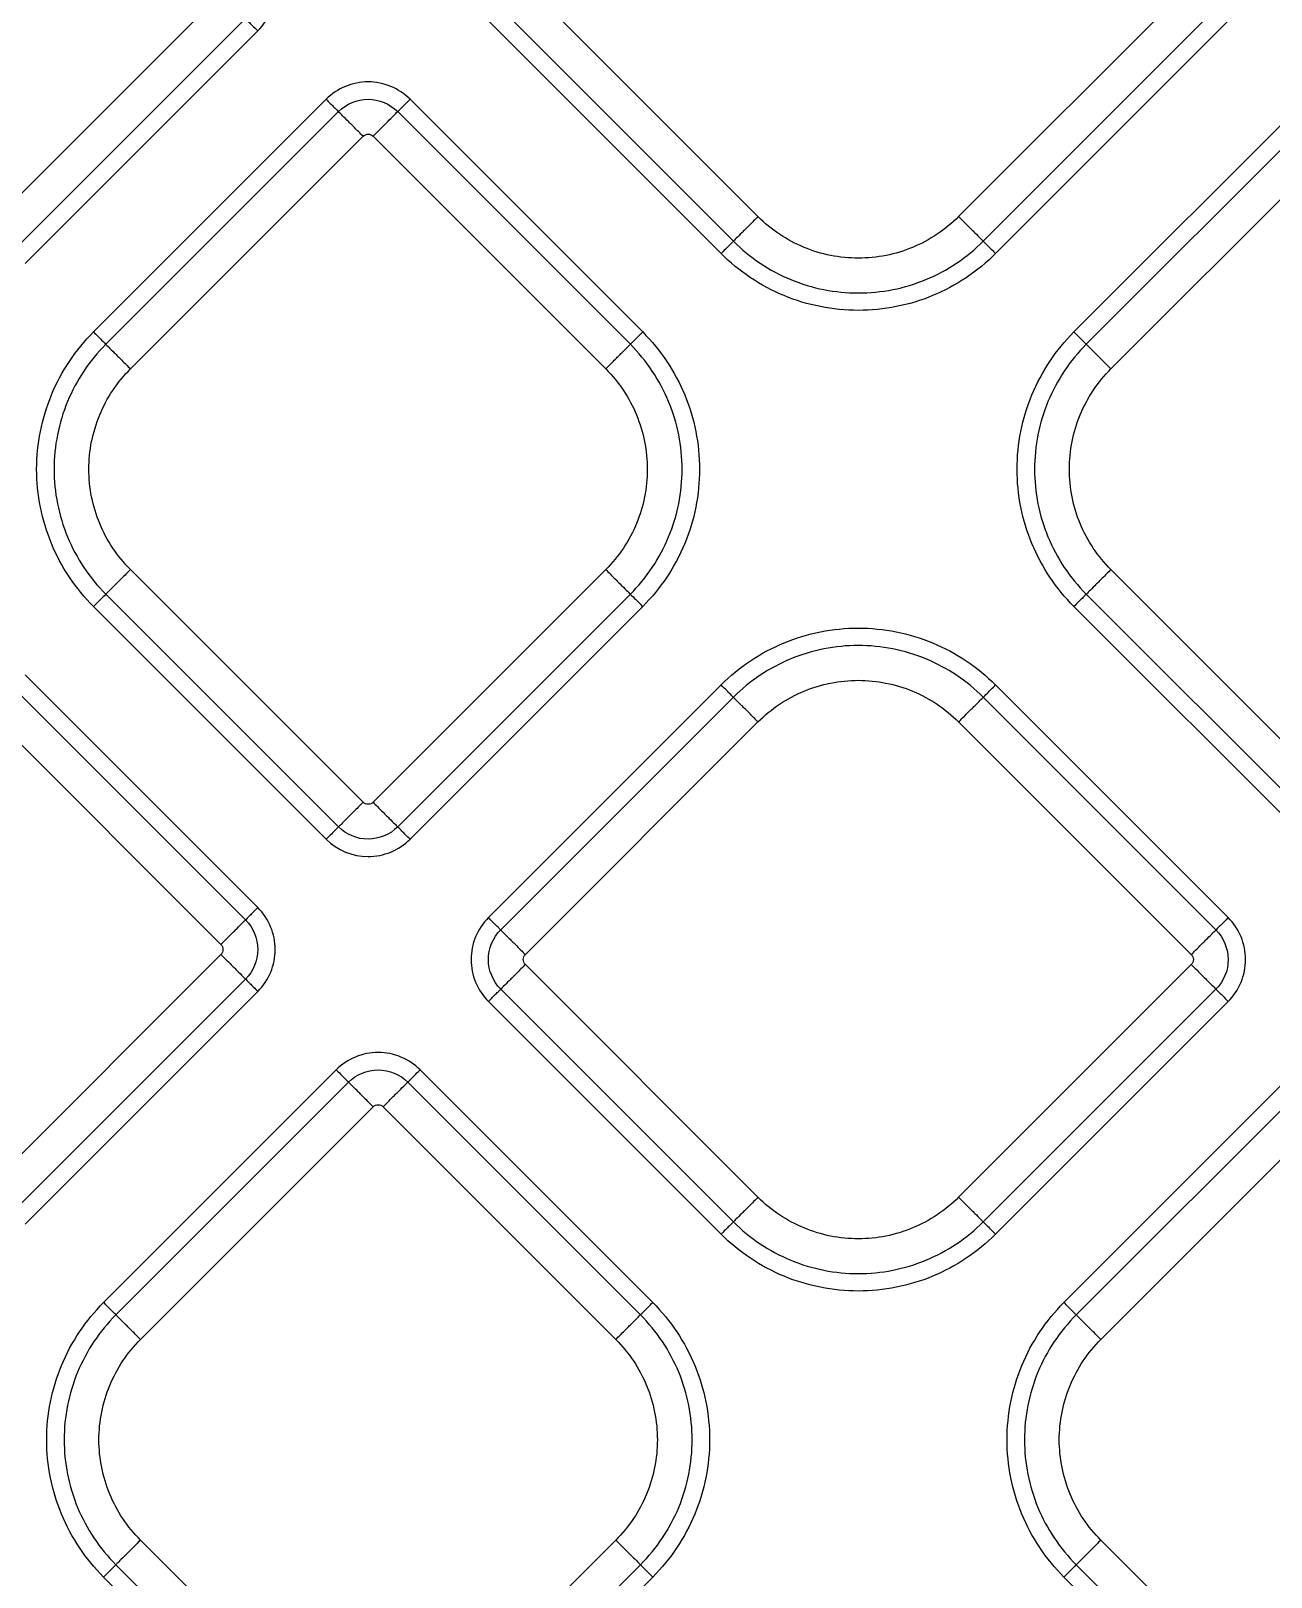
# Model space of a CAD drawing. Extents: x 525 to 613, y 487 to 635.
# Drawn here: x 574.886 to 578.398, y 540.705 to 545.083 of the extents above; entities that cross this region are included whole.
import ezdxf

# ---------------------------------------------------------------- set-up
doc = ezdxf.new("R2010")
doc.units = 0
doc.header["$MEASUREMENT"] = 0
doc.layers.add('1', color=4, linetype='Continuous')
doc.layers.add('STD TEST', color=3, linetype='Continuous')

# ---------------------------------------------------------------- blocks, each defined once
blk = doc.blocks.new('2023 VANGUARD')
at = {"layer": '1', "color": 3, "linetype": 'Continuous', "lineweight": 25}
for p, q in [((7.985, -48.134), (7.3262, -47.4751)), ((9.212, -47.4751), (8.5532, -48.134)), ((6.464, -47.5036), (5.8051, -48.1625)), ((5.8749, -48.2322), (6.5337, -47.5734)), ((7.2216, -47.5797), (7.8805, -48.2386)), ((7.2565, -47.5449), (7.9153, -48.2037)), ((8.6229, -48.2037), (9.2817, -47.5449)), ((8.6578, -48.2386), (9.3166, -47.5797)), ((5.9097, -48.2671), (6.5686, -47.6082)), ((6.7621, -47.8018), (6.1033, -48.4606)), ((7.6584, -48.4606), (6.9996, -47.8018)), ((9.5386, -47.8018), (8.8798, -48.4606)), ((6.797, -47.8366), (6.1381, -48.4955)), ((7.6235, -48.4955), (6.9647, -47.8366)), ((9.5735, -47.8366), (8.9147, -48.4954)), ((6.2079, -48.5652), (6.8667, -47.9064)), ((6.895, -47.9064), (7.5538, -48.5652)), ((8.9844, -48.5652), (9.6432, -47.9063)), ((6.8667, -49.7922), (6.2079, -49.1333)), ((7.5538, -49.1333), (6.895, -49.7922)), ((9.6432, -49.7921), (8.9844, -49.1333)), ((6.1381, -49.2031), (6.797, -49.8619)), ((6.9647, -49.8619), (7.6235, -49.2031)), ((8.9147, -49.203), (9.5735, -49.8619)), ((6.1033, -49.2379), (6.7621, -49.8968)), ((6.9996, -49.8968), (7.6584, -49.2379)), ((8.8798, -49.2379), (9.5386, -49.8967)), ((6.5337, -50.1251), (5.8749, -49.4663)), ((6.5686, -50.0903), (5.9098, -49.4314)), ((7.8804, -49.4599), (7.2216, -50.1188)), ((9.3166, -50.1188), (8.6577, -49.4599)), ((7.9153, -49.4948), (7.2565, -50.1536)), ((9.2817, -50.1536), (8.6229, -49.4948)), ((5.8052, -49.536), (6.464, -50.1949)), ((7.3262, -50.2234), (7.985, -49.5645)), ((8.5531, -49.5645), (9.212, -50.2234)), ((6.464, -50.2231), (5.8052, -50.882)), ((7.985, -50.9105), (7.3262, -50.2516)), ((9.212, -50.2516), (8.5531, -50.9105)), ((5.8749, -50.9517), (6.5337, -50.2929)), ((5.9098, -50.9866), (6.5686, -50.3277)), ((7.2565, -50.3214), (7.9153, -50.9802)), ((8.6229, -50.9802), (9.2817, -50.3214)), ((7.2216, -50.3562), (7.8804, -51.0151)), ((8.6577, -51.0151), (9.3166, -50.3562)), ((6.7906, -50.5498), (6.1318, -51.2086)), ((7.6869, -51.2086), (7.0281, -50.5498)), ((9.5101, -50.5498), (8.8513, -51.2086)), ((6.8255, -50.5846), (6.1667, -51.2434)), ((7.652, -51.2434), (6.9932, -50.5846)), ((9.545, -50.5846), (8.8861, -51.2435)), ((6.2364, -51.3132), (6.8952, -50.6543)), ((6.9235, -50.6543), (7.5823, -51.3132)), ((8.9559, -51.3132), (9.6147, -50.6544)), ((6.8952, -52.5401), (6.2364, -51.8813)), ((7.5823, -51.8813), (6.9235, -52.5401)), ((9.6147, -52.5402), (8.9559, -51.8813)), ((6.1667, -51.951), (6.8255, -52.6099)), ((6.9932, -52.6099), (7.652, -51.951)), ((8.8861, -51.9511), (9.545, -52.6099)), ((6.1318, -51.9859), (6.7906, -52.6447)), ((7.0281, -52.6447), (7.6869, -51.9859)), ((8.8513, -51.9859), (9.5101, -52.6448))]:
    blk.add_line(p, q, dxfattribs=at)
for points, knots in [([(6.5686, -47.6082), (6.5999, -47.5769), (6.6177, -47.5339), (6.6178, -47.4452), (6.5997, -47.4019), (6.5686, -47.3708)], [0, 0, 0, 0, 0.5, 0.5, 1, 1, 1, 1]), ([(6.5337, -47.5734), (6.5343, -47.574), (6.5356, -47.5753), (6.5397, -47.5794), (6.5424, -47.5821), (6.549, -47.5887), (6.5528, -47.5925), (6.5607, -47.6004), (6.5648, -47.6044), (6.5686, -47.6082)], [0, 0, 0, 0, 0.25, 0.25, 0.5, 0.5, 0.75, 0.75, 1, 1, 1, 1]), ([(6.9996, -47.8018), (6.9682, -47.7704), (6.9252, -47.7526), (6.8366, -47.7526), (6.7932, -47.7707), (6.7621, -47.8018)], [0, 0, 0, 0, 0.5, 0.5, 1, 1, 1, 1]), ([(6.7621, -47.8018), (6.7659, -47.8056), (6.77, -47.8096), (6.7778, -47.8175), (6.7816, -47.8213), (6.7882, -47.8279), (6.791, -47.8307), (6.795, -47.8347), (6.7963, -47.836), (6.797, -47.8366)], [0, 0, 0, 0, 0.25, 0.25, 0.5, 0.5, 0.75, 0.75, 1, 1, 1, 1]), ([(6.797, -47.8366), (6.8189, -47.8147), (6.8496, -47.8019), (6.9122, -47.8019), (6.9425, -47.8145), (6.9647, -47.8366)], [0, 0, 0, 0, 0.5, 0.5, 1, 1, 1, 1]), ([(6.9647, -47.8366), (6.9653, -47.836), (6.9666, -47.8347), (6.9707, -47.8307), (6.9734, -47.8279), (6.98, -47.8213), (6.9838, -47.8175), (6.9917, -47.8096), (6.9958, -47.8056), (6.9996, -47.8018)], [0, 0, 0, 0, 0.25, 0.25, 0.5, 0.5, 0.75, 0.75, 1, 1, 1, 1]), ([(6.8667, -47.9064), (6.8584, -47.8981), (6.8502, -47.8898), (6.8346, -47.8743), (6.8274, -47.867), (6.8147, -47.8544), (6.8094, -47.849), (6.8012, -47.8408), (6.7984, -47.838), (6.797, -47.8366)], [0, 0, 0, 0, 0.25, 0.25, 0.5, 0.5, 0.75, 0.75, 1, 1, 1, 1]), ([(6.895, -47.9064), (6.9024, -47.899), (6.9103, -47.8911), (6.9258, -47.8755), (6.9334, -47.8679), (6.9467, -47.8546), (6.9524, -47.849), (6.9607, -47.8406), (6.9634, -47.8379), (6.9647, -47.8366)], [0, 0, 0, 0, 0.25, 0.25, 0.5, 0.5, 0.75, 0.75, 1, 1, 1, 1]), ([(6.8667, -47.9064), (6.8704, -47.9027), (6.8756, -47.9005), (6.8861, -47.9005), (6.8913, -47.9027), (6.895, -47.9064)], [0, 0, 0, 0, 0.5, 0.5, 1, 1, 1, 1]), ([(7.985, -48.134), (7.9768, -48.1422), (7.9685, -48.1505), (7.953, -48.166), (7.9457, -48.1733), (7.9331, -48.1859), (7.9277, -48.1913), (7.9195, -48.1995), (7.9167, -48.2023), (7.9153, -48.2037)], [0, 0, 0, 0, 0.25, 0.25, 0.5, 0.5, 0.75, 0.75, 1, 1, 1, 1]), ([(8.5532, -48.134), (8.516, -48.1712), (8.4714, -48.2009), (8.3743, -48.2412), (8.3217, -48.2516), (8.2165, -48.2516), (8.164, -48.2412), (8.0668, -48.2009), (8.0222, -48.1712), (7.985, -48.134)], [0, 0, 0, 0, 0.25, 0.25, 0.5, 0.5, 0.75, 0.75, 1, 1, 1, 1]), ([(8.5532, -48.134), (8.5614, -48.1422), (8.5697, -48.1505), (8.5852, -48.166), (8.5925, -48.1733), (8.6051, -48.1859), (8.6105, -48.1913), (8.6187, -48.1995), (8.6215, -48.2023), (8.6229, -48.2037)], [0, 0, 0, 0, 0.25, 0.25, 0.5, 0.5, 0.75, 0.75, 1, 1, 1, 1]), ([(7.9153, -48.2037), (7.9139, -48.2051), (7.9096, -48.2094), (7.897, -48.222), (7.8887, -48.2303), (7.8805, -48.2386)], [0, 0, 0, 0, 0.5, 0.5, 1, 1, 1, 1]), ([(8.6578, -48.2386), (8.6069, -48.2894), (8.5459, -48.3302), (8.413, -48.3852), (8.3411, -48.3995), (8.1972, -48.3995), (8.1252, -48.3852), (7.9923, -48.3302), (7.9313, -48.2894), (7.8805, -48.2386)], [0, 0, 0, 0, 0.25, 0.25, 0.5, 0.5, 0.75, 0.75, 1, 1, 1, 1]), ([(7.9153, -48.2037), (7.9616, -48.25), (8.0171, -48.2871), (8.1381, -48.3372), (8.2036, -48.3502), (8.3346, -48.3502), (8.4001, -48.3372), (8.5211, -48.2871), (8.5766, -48.25), (8.6229, -48.2037)], [0, 0, 0, 0, 0.25, 0.25, 0.5, 0.5, 0.75, 0.75, 1, 1, 1, 1]), ([(8.6229, -48.2037), (8.6243, -48.2051), (8.6286, -48.2094), (8.6413, -48.222), (8.6495, -48.2303), (8.6578, -48.2386)], [0, 0, 0, 0, 0.5, 0.5, 1, 1, 1, 1]), ([(6.1033, -49.2379), (6.0524, -49.187), (6.0117, -49.1261), (5.9566, -48.9931), (5.9423, -48.9212), (5.9423, -48.7773), (5.9566, -48.7054), (6.0117, -48.5725), (6.0524, -48.5115), (6.1033, -48.4606)], [0, 0, 0, 0, 0.25, 0.25, 0.5, 0.5, 0.75, 0.75, 1, 1, 1, 1]), ([(6.1033, -48.4606), (6.1115, -48.4689), (6.1198, -48.4771), (6.1324, -48.4898), (6.1368, -48.4941), (6.1381, -48.4955)], [0, 0, 0, 0, 0.5, 0.5, 1, 1, 1, 1]), ([(7.6235, -48.4955), (7.6249, -48.4941), (7.6293, -48.4898), (7.6419, -48.4771), (7.6501, -48.4689), (7.6584, -48.4606)], [0, 0, 0, 0, 0.5, 0.5, 1, 1, 1, 1]), ([(7.6584, -48.4606), (7.7093, -48.5115), (7.75, -48.5725), (7.8051, -48.7054), (7.8194, -48.7773), (7.8194, -48.9212), (7.8051, -48.9931), (7.75, -49.1261), (7.7093, -49.187), (7.6584, -49.2379)], [0, 0, 0, 0, 0.25, 0.25, 0.5, 0.5, 0.75, 0.75, 1, 1, 1, 1]), ([(8.8798, -49.2379), (8.8289, -49.187), (8.7882, -49.126), (8.7331, -48.9931), (8.7188, -48.9212), (8.7188, -48.7773), (8.7331, -48.7054), (8.7882, -48.5724), (8.8289, -48.5115), (8.8798, -48.4606)], [0, 0, 0, 0, 0.25, 0.25, 0.5, 0.5, 0.75, 0.75, 1, 1, 1, 1]), ([(8.9147, -48.4954), (8.9133, -48.4941), (8.9089, -48.4897), (8.8963, -48.4771), (8.8881, -48.4689), (8.8798, -48.4606)], [0, 0, 0, 0, 0.5, 0.5, 1, 1, 1, 1]), ([(6.1381, -48.4955), (6.0918, -48.5418), (6.0547, -48.5973), (6.0046, -48.7183), (5.9916, -48.7838), (5.9916, -48.9148), (6.0046, -48.9802), (6.0547, -49.1012), (6.0918, -49.1567), (6.1381, -49.2031)], [0, 0, 0, 0, 0.25, 0.25, 0.5, 0.5, 0.75, 0.75, 1, 1, 1, 1]), ([(6.1381, -48.4955), (6.1395, -48.4969), (6.1423, -48.4997), (6.1505, -48.5079), (6.1559, -48.5132), (6.1685, -48.5259), (6.1758, -48.5331), (6.1913, -48.5487), (6.1996, -48.5569), (6.2079, -48.5652)], [0, 0, 0, 0, 0.25, 0.25, 0.5, 0.5, 0.75, 0.75, 1, 1, 1, 1]), ([(7.5538, -48.5652), (7.5621, -48.5569), (7.5703, -48.5487), (7.5859, -48.5331), (7.5931, -48.5259), (7.6058, -48.5132), (7.6111, -48.5079), (7.6193, -48.4997), (7.6222, -48.4969), (7.6235, -48.4955)], [0, 0, 0, 0, 0.25, 0.25, 0.5, 0.5, 0.75, 0.75, 1, 1, 1, 1]), ([(7.6235, -49.2031), (7.6698, -49.1567), (7.7069, -49.1012), (7.7571, -48.9802), (7.7701, -48.9148), (7.7701, -48.7838), (7.7571, -48.7183), (7.7069, -48.5973), (7.6698, -48.5418), (7.6235, -48.4955)], [0, 0, 0, 0, 0.25, 0.25, 0.5, 0.5, 0.75, 0.75, 1, 1, 1, 1]), ([(8.9147, -48.4954), (8.8683, -48.5418), (8.8313, -48.5973), (8.7811, -48.7183), (8.7681, -48.7837), (8.7681, -48.9147), (8.7811, -48.9802), (8.8313, -49.1012), (8.8683, -49.1567), (8.9147, -49.203)], [0, 0, 0, 0, 0.25, 0.25, 0.5, 0.5, 0.75, 0.75, 1, 1, 1, 1]), ([(8.9844, -48.5652), (8.9761, -48.5569), (8.9678, -48.5486), (8.9523, -48.5331), (8.945, -48.5258), (8.9324, -48.5132), (8.927, -48.5078), (8.9189, -48.4996), (8.916, -48.4968), (8.9147, -48.4954)], [0, 0, 0, 0, 0.25, 0.25, 0.5, 0.5, 0.75, 0.75, 1, 1, 1, 1]), ([(6.2079, -49.1333), (6.1707, -49.0961), (6.1409, -49.0516), (6.1007, -48.9544), (6.0902, -48.9019), (6.0902, -48.7967), (6.1007, -48.7441), (6.1409, -48.6469), (6.1707, -48.6024), (6.2079, -48.5652)], [0, 0, 0, 0, 0.25, 0.25, 0.5, 0.5, 0.75, 0.75, 1, 1, 1, 1]), ([(7.5538, -48.5652), (7.591, -48.6024), (7.6208, -48.6469), (7.661, -48.7441), (7.6715, -48.7967), (7.6715, -48.9019), (7.661, -48.9544), (7.6208, -49.0516), (7.591, -49.0961), (7.5538, -49.1333)], [0, 0, 0, 0, 0.25, 0.25, 0.5, 0.5, 0.75, 0.75, 1, 1, 1, 1]), ([(8.9844, -49.1333), (8.9472, -49.0961), (8.9174, -49.0516), (8.8772, -48.9544), (8.8667, -48.9018), (8.8667, -48.7966), (8.8772, -48.7441), (8.9174, -48.6469), (8.9472, -48.6024), (8.9844, -48.5652)], [0, 0, 0, 0, 0.25, 0.25, 0.5, 0.5, 0.75, 0.75, 1, 1, 1, 1]), ([(6.2079, -49.1333), (6.1996, -49.1416), (6.1913, -49.1499), (6.1758, -49.1654), (6.1685, -49.1727), (6.1559, -49.1853), (6.1505, -49.1907), (6.1423, -49.1989), (6.1395, -49.2017), (6.1381, -49.2031)], [0, 0, 0, 0, 0.25, 0.25, 0.5, 0.5, 0.75, 0.75, 1, 1, 1, 1]), ([(7.5538, -49.1333), (7.5621, -49.1416), (7.5703, -49.1499), (7.5859, -49.1654), (7.5931, -49.1727), (7.6058, -49.1853), (7.6111, -49.1907), (7.6193, -49.1989), (7.6222, -49.2017), (7.6235, -49.2031)], [0, 0, 0, 0, 0.25, 0.25, 0.5, 0.5, 0.75, 0.75, 1, 1, 1, 1]), ([(8.9844, -49.1333), (8.9761, -49.1416), (8.9678, -49.1498), (8.9523, -49.1654), (8.945, -49.1726), (8.9324, -49.1853), (8.927, -49.1906), (8.9189, -49.1988), (8.916, -49.2016), (8.9147, -49.203)], [0, 0, 0, 0, 0.25, 0.25, 0.5, 0.5, 0.75, 0.75, 1, 1, 1, 1]), ([(6.1381, -49.2031), (6.1368, -49.2044), (6.1324, -49.2088), (6.1198, -49.2214), (6.1115, -49.2296), (6.1033, -49.2379)], [0, 0, 0, 0, 0.5, 0.5, 1, 1, 1, 1]), ([(7.6235, -49.2031), (7.6249, -49.2044), (7.6293, -49.2088), (7.6419, -49.2214), (7.6501, -49.2296), (7.6584, -49.2379)], [0, 0, 0, 0, 0.5, 0.5, 1, 1, 1, 1]), ([(8.9147, -49.203), (8.9133, -49.2044), (8.9089, -49.2087), (8.8963, -49.2214), (8.8881, -49.2296), (8.8798, -49.2379)], [0, 0, 0, 0, 0.5, 0.5, 1, 1, 1, 1]), ([(7.8804, -49.4599), (7.9313, -49.4091), (7.9923, -49.3683), (8.1252, -49.3133), (8.1971, -49.299), (8.341, -49.299), (8.4129, -49.3133), (8.5459, -49.3683), (8.6069, -49.4091), (8.6577, -49.4599)], [0, 0, 0, 0, 0.25, 0.25, 0.5, 0.5, 0.75, 0.75, 1, 1, 1, 1]), ([(8.6229, -49.4948), (8.5766, -49.4485), (8.5211, -49.4114), (8.4, -49.3613), (8.3346, -49.3483), (8.2036, -49.3483), (8.1381, -49.3613), (8.0171, -49.4114), (7.9616, -49.4485), (7.9153, -49.4948)], [0, 0, 0, 0, 0.25, 0.25, 0.5, 0.5, 0.75, 0.75, 1, 1, 1, 1]), ([(7.9153, -49.4948), (7.9139, -49.4934), (7.9096, -49.4891), (7.8969, -49.4765), (7.8887, -49.4682), (7.8804, -49.4599)], [0, 0, 0, 0, 0.5, 0.5, 1, 1, 1, 1]), ([(7.985, -49.5645), (8.0222, -49.5273), (8.0668, -49.4976), (8.1639, -49.4573), (8.2165, -49.4469), (8.3217, -49.4469), (8.3742, -49.4573), (8.4714, -49.4976), (8.516, -49.5273), (8.5531, -49.5645)], [0, 0, 0, 0, 0.25, 0.25, 0.5, 0.5, 0.75, 0.75, 1, 1, 1, 1]), ([(8.6229, -49.4948), (8.6242, -49.4934), (8.6286, -49.4891), (8.6412, -49.4765), (8.6495, -49.4682), (8.6577, -49.4599)], [0, 0, 0, 0, 0.5, 0.5, 1, 1, 1, 1]), ([(7.985, -49.5645), (7.9767, -49.5563), (7.9685, -49.548), (7.9529, -49.5325), (7.9457, -49.5252), (7.9331, -49.5126), (7.9277, -49.5072), (7.9195, -49.499), (7.9167, -49.4962), (7.9153, -49.4948)], [0, 0, 0, 0, 0.25, 0.25, 0.5, 0.5, 0.75, 0.75, 1, 1, 1, 1]), ([(8.5531, -49.5645), (8.5614, -49.5563), (8.5697, -49.548), (8.5852, -49.5325), (8.5925, -49.5252), (8.6051, -49.5126), (8.6105, -49.5072), (8.6187, -49.499), (8.6215, -49.4962), (8.6229, -49.4948)], [0, 0, 0, 0, 0.25, 0.25, 0.5, 0.5, 0.75, 0.75, 1, 1, 1, 1]), ([(6.8667, -49.7922), (6.8593, -49.7996), (6.8514, -49.8075), (6.8358, -49.823), (6.8282, -49.8306), (6.815, -49.8439), (6.8093, -49.8496), (6.801, -49.8579), (6.7983, -49.8606), (6.797, -49.8619)], [0, 0, 0, 0, 0.25, 0.25, 0.5, 0.5, 0.75, 0.75, 1, 1, 1, 1]), ([(6.895, -49.7922), (6.8913, -49.7959), (6.8861, -49.798), (6.8756, -49.798), (6.8704, -49.7959), (6.8667, -49.7922)], [0, 0, 0, 0, 0.5, 0.5, 1, 1, 1, 1]), ([(6.895, -49.7922), (6.9032, -49.8004), (6.9115, -49.8087), (6.927, -49.8242), (6.9343, -49.8315), (6.9469, -49.8441), (6.9523, -49.8495), (6.9605, -49.8577), (6.9633, -49.8605), (6.9647, -49.8619)], [0, 0, 0, 0, 0.25, 0.25, 0.5, 0.5, 0.75, 0.75, 1, 1, 1, 1]), ([(6.797, -49.8619), (6.7963, -49.8625), (6.795, -49.8638), (6.791, -49.8679), (6.7882, -49.8706), (6.7816, -49.8772), (6.7778, -49.881), (6.77, -49.8889), (6.7659, -49.8929), (6.7621, -49.8968)], [0, 0, 0, 0, 0.25, 0.25, 0.5, 0.5, 0.75, 0.75, 1, 1, 1, 1]), ([(6.7621, -49.8968), (6.7935, -49.9281), (6.8364, -49.9459), (6.9251, -49.9459), (6.9685, -49.9279), (6.9996, -49.8968)], [0, 0, 0, 0, 0.5, 0.5, 1, 1, 1, 1]), ([(6.9647, -49.8619), (6.9427, -49.8839), (6.9121, -49.8966), (6.8495, -49.8966), (6.8191, -49.884), (6.797, -49.8619)], [0, 0, 0, 0, 0.5, 0.5, 1, 1, 1, 1]), ([(6.9996, -49.8968), (6.9958, -49.8929), (6.9917, -49.8889), (6.9838, -49.881), (6.98, -49.8772), (6.9734, -49.8706), (6.9707, -49.8679), (6.9666, -49.8638), (6.9653, -49.8625), (6.9647, -49.8619)], [0, 0, 0, 0, 0.25, 0.25, 0.5, 0.5, 0.75, 0.75, 1, 1, 1, 1]), ([(6.5686, -50.0903), (6.5648, -50.0941), (6.5607, -50.0981), (6.5529, -50.106), (6.5491, -50.1098), (6.5425, -50.1164), (6.5397, -50.1192), (6.5357, -50.1232), (6.5344, -50.1245), (6.5337, -50.1251)], [0, 0, 0, 0, 0.25, 0.25, 0.5, 0.5, 0.75, 0.75, 1, 1, 1, 1]), ([(6.5686, -50.3277), (6.6, -50.2964), (6.6178, -50.2534), (6.6178, -50.1647), (6.5997, -50.1214), (6.5686, -50.0903)], [0, 0, 0, 0, 0.5, 0.5, 1, 1, 1, 1]), ([(7.2216, -50.1188), (7.1902, -50.1501), (7.1724, -50.1931), (7.1724, -50.2818), (7.1905, -50.3251), (7.2216, -50.3562)], [0, 0, 0, 0, 0.5, 0.5, 1, 1, 1, 1]), ([(7.2565, -50.1536), (7.2558, -50.153), (7.2545, -50.1517), (7.2505, -50.1477), (7.2477, -50.1449), (7.2411, -50.1383), (7.2373, -50.1345), (7.2294, -50.1266), (7.2254, -50.1226), (7.2216, -50.1188)], [0, 0, 0, 0, 0.25, 0.25, 0.5, 0.5, 0.75, 0.75, 1, 1, 1, 1]), ([(9.3166, -50.1188), (9.3128, -50.1226), (9.3087, -50.1266), (9.3008, -50.1345), (9.297, -50.1383), (9.2904, -50.1449), (9.2877, -50.1477), (9.2836, -50.1517), (9.2823, -50.153), (9.2817, -50.1536)], [0, 0, 0, 0, 0.25, 0.25, 0.5, 0.5, 0.75, 0.75, 1, 1, 1, 1]), ([(9.3166, -50.3562), (9.3479, -50.3249), (9.3657, -50.2819), (9.3658, -50.1932), (9.3477, -50.1499), (9.3166, -50.1188)], [0, 0, 0, 0, 0.5, 0.5, 1, 1, 1, 1]), ([(6.464, -50.1949), (6.4723, -50.1866), (6.4805, -50.1783), (6.4961, -50.1628), (6.5033, -50.1555), (6.516, -50.1429), (6.5213, -50.1375), (6.5295, -50.1293), (6.5324, -50.1265), (6.5337, -50.1251)], [0, 0, 0, 0, 0.25, 0.25, 0.5, 0.5, 0.75, 0.75, 1, 1, 1, 1]), ([(6.5337, -50.1251), (6.5557, -50.1471), (6.5685, -50.1777), (6.5685, -50.2404), (6.5559, -50.2707), (6.5337, -50.2929)], [0, 0, 0, 0, 0.5, 0.5, 1, 1, 1, 1]), ([(7.2565, -50.3214), (7.2345, -50.2994), (7.2217, -50.2688), (7.2217, -50.2061), (7.2343, -50.1758), (7.2565, -50.1536)], [0, 0, 0, 0, 0.5, 0.5, 1, 1, 1, 1]), ([(7.2565, -50.1536), (7.2578, -50.155), (7.2607, -50.1578), (7.2688, -50.166), (7.2742, -50.1714), (7.2868, -50.184), (7.2941, -50.1913), (7.3096, -50.2068), (7.3179, -50.2151), (7.3262, -50.2234)], [0, 0, 0, 0, 0.25, 0.25, 0.5, 0.5, 0.75, 0.75, 1, 1, 1, 1]), ([(9.212, -50.2234), (9.2202, -50.2151), (9.2285, -50.2068), (9.244, -50.1913), (9.2513, -50.184), (9.2639, -50.1714), (9.2693, -50.166), (9.2775, -50.1578), (9.2803, -50.155), (9.2817, -50.1536)], [0, 0, 0, 0, 0.25, 0.25, 0.5, 0.5, 0.75, 0.75, 1, 1, 1, 1]), ([(9.2817, -50.1536), (9.3037, -50.1756), (9.3164, -50.2062), (9.3164, -50.2689), (9.3039, -50.2992), (9.2817, -50.3214)], [0, 0, 0, 0, 0.5, 0.5, 1, 1, 1, 1]), ([(6.464, -50.1949), (6.4677, -50.1986), (6.4699, -50.2038), (6.4699, -50.2142), (6.4677, -50.2194), (6.464, -50.2231)], [0, 0, 0, 0, 0.5, 0.5, 1, 1, 1, 1]), ([(6.464, -50.2231), (6.4714, -50.2305), (6.4793, -50.2384), (6.4949, -50.254), (6.5025, -50.2616), (6.5158, -50.2749), (6.5214, -50.2805), (6.5297, -50.2889), (6.5324, -50.2916), (6.5337, -50.2929)], [0, 0, 0, 0, 0.25, 0.25, 0.5, 0.5, 0.75, 0.75, 1, 1, 1, 1]), ([(7.3262, -50.2516), (7.3179, -50.2599), (7.3096, -50.2682), (7.2941, -50.2837), (7.2868, -50.291), (7.2742, -50.3036), (7.2688, -50.309), (7.2607, -50.3172), (7.2578, -50.32), (7.2565, -50.3214)], [0, 0, 0, 0, 0.25, 0.25, 0.5, 0.5, 0.75, 0.75, 1, 1, 1, 1]), ([(7.3262, -50.2516), (7.3225, -50.2479), (7.3203, -50.2427), (7.3203, -50.2323), (7.3225, -50.2271), (7.3262, -50.2234)], [0, 0, 0, 0, 0.5, 0.5, 1, 1, 1, 1]), ([(9.212, -50.2234), (9.2157, -50.2271), (9.2178, -50.2323), (9.2178, -50.2427), (9.2157, -50.2479), (9.212, -50.2516)], [0, 0, 0, 0, 0.5, 0.5, 1, 1, 1, 1]), ([(9.212, -50.2516), (9.2194, -50.259), (9.2273, -50.267), (9.2428, -50.2825), (9.2504, -50.2901), (9.2637, -50.3034), (9.2694, -50.309), (9.2777, -50.3174), (9.2804, -50.3201), (9.2817, -50.3214)], [0, 0, 0, 0, 0.25, 0.25, 0.5, 0.5, 0.75, 0.75, 1, 1, 1, 1]), ([(6.5337, -50.2929), (6.5344, -50.2935), (6.5357, -50.2948), (6.5397, -50.2988), (6.5425, -50.3016), (6.5491, -50.3082), (6.5529, -50.312), (6.5607, -50.3199), (6.5648, -50.3239), (6.5686, -50.3277)], [0, 0, 0, 0, 0.25, 0.25, 0.5, 0.5, 0.75, 0.75, 1, 1, 1, 1]), ([(7.2216, -50.3562), (7.2254, -50.3524), (7.2294, -50.3484), (7.2373, -50.3405), (7.2411, -50.3367), (7.2477, -50.3301), (7.2505, -50.3274), (7.2545, -50.3233), (7.2558, -50.322), (7.2565, -50.3214)], [0, 0, 0, 0, 0.25, 0.25, 0.5, 0.5, 0.75, 0.75, 1, 1, 1, 1]), ([(9.2817, -50.3214), (9.2823, -50.322), (9.2836, -50.3233), (9.2877, -50.3274), (9.2904, -50.3301), (9.297, -50.3367), (9.3008, -50.3405), (9.3087, -50.3484), (9.3128, -50.3524), (9.3166, -50.3562)], [0, 0, 0, 0, 0.25, 0.25, 0.5, 0.5, 0.75, 0.75, 1, 1, 1, 1]), ([(7.0281, -50.5498), (6.9967, -50.5184), (6.9537, -50.5006), (6.8651, -50.5006), (6.8217, -50.5186), (6.7906, -50.5498)], [0, 0, 0, 0, 0.5, 0.5, 1, 1, 1, 1]), ([(6.7906, -50.5498), (6.7944, -50.5536), (6.7985, -50.5576), (6.8063, -50.5655), (6.8102, -50.5693), (6.8167, -50.5759), (6.8195, -50.5786), (6.8236, -50.5827), (6.8249, -50.584), (6.8255, -50.5846)], [0, 0, 0, 0, 0.25, 0.25, 0.5, 0.5, 0.75, 0.75, 1, 1, 1, 1]), ([(6.8255, -50.5846), (6.8475, -50.5626), (6.8781, -50.5499), (6.9407, -50.5499), (6.9711, -50.5625), (6.9932, -50.5846)], [0, 0, 0, 0, 0.5, 0.5, 1, 1, 1, 1]), ([(6.9932, -50.5846), (6.9938, -50.584), (6.9951, -50.5827), (6.9992, -50.5786), (7.002, -50.5759), (7.0085, -50.5693), (7.0124, -50.5655), (7.0202, -50.5576), (7.0243, -50.5536), (7.0281, -50.5498)], [0, 0, 0, 0, 0.25, 0.25, 0.5, 0.5, 0.75, 0.75, 1, 1, 1, 1]), ([(6.8952, -50.6543), (6.8869, -50.6461), (6.8787, -50.6378), (6.8631, -50.6223), (6.8559, -50.615), (6.8432, -50.6024), (6.8379, -50.597), (6.8297, -50.5888), (6.8269, -50.586), (6.8255, -50.5846)], [0, 0, 0, 0, 0.25, 0.25, 0.5, 0.5, 0.75, 0.75, 1, 1, 1, 1]), ([(6.9235, -50.6543), (6.9309, -50.6469), (6.9388, -50.639), (6.9543, -50.6235), (6.9619, -50.6159), (6.9752, -50.6026), (6.9809, -50.5969), (6.9892, -50.5886), (6.9919, -50.5859), (6.9932, -50.5846)], [0, 0, 0, 0, 0.25, 0.25, 0.5, 0.5, 0.75, 0.75, 1, 1, 1, 1]), ([(6.8952, -50.6543), (6.8989, -50.6506), (6.9041, -50.6485), (6.9146, -50.6485), (6.9198, -50.6506), (6.9235, -50.6543)], [0, 0, 0, 0, 0.5, 0.5, 1, 1, 1, 1]), ([(7.985, -50.9105), (7.9767, -50.9188), (7.9685, -50.927), (7.9529, -50.9425), (7.9457, -50.9498), (7.9331, -50.9624), (7.9277, -50.9678), (7.9195, -50.976), (7.9167, -50.9788), (7.9153, -50.9802)], [0, 0, 0, 0, 0.25, 0.25, 0.5, 0.5, 0.75, 0.75, 1, 1, 1, 1]), ([(8.5531, -50.9105), (8.516, -50.9477), (8.4714, -50.9774), (8.3742, -51.0177), (8.3217, -51.0281), (8.2165, -51.0281), (8.1639, -51.0177), (8.0668, -50.9774), (8.0222, -50.9477), (7.985, -50.9105)], [0, 0, 0, 0, 0.25, 0.25, 0.5, 0.5, 0.75, 0.75, 1, 1, 1, 1]), ([(8.5531, -50.9105), (8.5614, -50.9188), (8.5697, -50.927), (8.5852, -50.9425), (8.5925, -50.9498), (8.6051, -50.9624), (8.6105, -50.9678), (8.6187, -50.976), (8.6215, -50.9788), (8.6229, -50.9802)], [0, 0, 0, 0, 0.25, 0.25, 0.5, 0.5, 0.75, 0.75, 1, 1, 1, 1]), ([(7.9153, -50.9802), (7.9139, -50.9816), (7.9096, -50.9859), (7.8969, -50.9986), (7.8887, -51.0068), (7.8804, -51.0151)], [0, 0, 0, 0, 0.5, 0.5, 1, 1, 1, 1]), ([(7.9153, -50.9802), (7.9616, -51.0265), (8.0171, -51.0636), (8.1381, -51.1137), (8.2036, -51.1267), (8.3346, -51.1267), (8.4, -51.1137), (8.5211, -51.0636), (8.5766, -51.0265), (8.6229, -50.9802)], [0, 0, 0, 0, 0.25, 0.25, 0.5, 0.5, 0.75, 0.75, 1, 1, 1, 1]), ([(8.6229, -50.9802), (8.6242, -50.9816), (8.6286, -50.9859), (8.6412, -50.9986), (8.6495, -51.0068), (8.6577, -51.0151)], [0, 0, 0, 0, 0.5, 0.5, 1, 1, 1, 1]), ([(8.6577, -51.0151), (8.6069, -51.0659), (8.5459, -51.1067), (8.4129, -51.1617), (8.341, -51.176), (8.1971, -51.176), (8.1252, -51.1617), (7.9923, -51.1067), (7.9313, -51.0659), (7.8804, -51.0151)], [0, 0, 0, 0, 0.25, 0.25, 0.5, 0.5, 0.75, 0.75, 1, 1, 1, 1]), ([(6.1318, -51.9859), (6.0809, -51.935), (6.0402, -51.874), (5.9851, -51.7411), (5.9708, -51.6692), (5.9708, -51.5253), (5.9851, -51.4534), (6.0402, -51.3204), (6.0809, -51.2595), (6.1318, -51.2086)], [0, 0, 0, 0, 0.25, 0.25, 0.5, 0.5, 0.75, 0.75, 1, 1, 1, 1]), ([(6.1667, -51.2434), (6.1653, -51.2421), (6.1609, -51.2377), (6.1483, -51.2251), (6.1401, -51.2169), (6.1318, -51.2086)], [0, 0, 0, 0, 0.5, 0.5, 1, 1, 1, 1]), ([(7.652, -51.2434), (7.6534, -51.2421), (7.6578, -51.2377), (7.6704, -51.2251), (7.6786, -51.2169), (7.6869, -51.2086)], [0, 0, 0, 0, 0.5, 0.5, 1, 1, 1, 1]), ([(7.6869, -51.2086), (7.7378, -51.2595), (7.7785, -51.3204), (7.8336, -51.4534), (7.8479, -51.5253), (7.8479, -51.6692), (7.8336, -51.7411), (7.7785, -51.874), (7.7378, -51.935), (7.6869, -51.9859)], [0, 0, 0, 0, 0.25, 0.25, 0.5, 0.5, 0.75, 0.75, 1, 1, 1, 1]), ([(8.8513, -51.9859), (8.8004, -51.935), (8.7597, -51.8741), (8.7046, -51.7411), (8.6903, -51.6692), (8.6903, -51.5253), (8.7046, -51.4534), (8.7597, -51.3205), (8.8004, -51.2595), (8.8513, -51.2086)], [0, 0, 0, 0, 0.25, 0.25, 0.5, 0.5, 0.75, 0.75, 1, 1, 1, 1]), ([(8.8861, -51.2435), (8.8848, -51.2421), (8.8804, -51.2378), (8.8678, -51.2251), (8.8595, -51.2169), (8.8513, -51.2086)], [0, 0, 0, 0, 0.5, 0.5, 1, 1, 1, 1]), ([(6.1667, -51.2434), (6.1203, -51.2898), (6.0833, -51.3453), (6.0331, -51.4663), (6.0201, -51.5317), (6.0201, -51.6627), (6.0331, -51.7282), (6.0833, -51.8492), (6.1203, -51.9047), (6.1667, -51.951)], [0, 0, 0, 0, 0.25, 0.25, 0.5, 0.5, 0.75, 0.75, 1, 1, 1, 1]), ([(6.2364, -51.3132), (6.2281, -51.3049), (6.2198, -51.2966), (6.2043, -51.2811), (6.197, -51.2738), (6.1844, -51.2612), (6.179, -51.2558), (6.1709, -51.2476), (6.168, -51.2448), (6.1667, -51.2434)], [0, 0, 0, 0, 0.25, 0.25, 0.5, 0.5, 0.75, 0.75, 1, 1, 1, 1]), ([(7.5823, -51.3132), (7.5906, -51.3049), (7.5989, -51.2966), (7.6144, -51.2811), (7.6217, -51.2738), (7.6343, -51.2612), (7.6397, -51.2558), (7.6478, -51.2476), (7.6507, -51.2448), (7.652, -51.2434)], [0, 0, 0, 0, 0.25, 0.25, 0.5, 0.5, 0.75, 0.75, 1, 1, 1, 1]), ([(7.652, -51.951), (7.6984, -51.9047), (7.7354, -51.8492), (7.7856, -51.7282), (7.7986, -51.6627), (7.7986, -51.5317), (7.7856, -51.4663), (7.7354, -51.3453), (7.6984, -51.2898), (7.652, -51.2434)], [0, 0, 0, 0, 0.25, 0.25, 0.5, 0.5, 0.75, 0.75, 1, 1, 1, 1]), ([(8.8861, -51.2435), (8.8398, -51.2898), (8.8027, -51.3453), (8.7526, -51.4663), (8.7396, -51.5318), (8.7396, -51.6628), (8.7526, -51.7282), (8.8027, -51.8492), (8.8398, -51.9047), (8.8861, -51.9511)], [0, 0, 0, 0, 0.25, 0.25, 0.5, 0.5, 0.75, 0.75, 1, 1, 1, 1]), ([(8.9559, -51.3132), (8.9476, -51.3049), (8.9393, -51.2967), (8.9238, -51.2811), (8.9165, -51.2739), (8.9039, -51.2612), (8.8985, -51.2559), (8.8903, -51.2477), (8.8875, -51.2449), (8.8861, -51.2435)], [0, 0, 0, 0, 0.25, 0.25, 0.5, 0.5, 0.75, 0.75, 1, 1, 1, 1]), ([(6.2364, -51.8813), (6.1992, -51.8441), (6.1694, -51.7996), (6.1292, -51.7024), (6.1187, -51.6498), (6.1187, -51.5446), (6.1292, -51.4921), (6.1694, -51.3949), (6.1992, -51.3504), (6.2364, -51.3132)], [0, 0, 0, 0, 0.25, 0.25, 0.5, 0.5, 0.75, 0.75, 1, 1, 1, 1]), ([(7.5823, -51.3132), (7.6195, -51.3504), (7.6493, -51.3949), (7.6895, -51.4921), (7.7, -51.5446), (7.7, -51.6498), (7.6895, -51.7024), (7.6493, -51.7996), (7.6195, -51.8441), (7.5823, -51.8813)], [0, 0, 0, 0, 0.25, 0.25, 0.5, 0.5, 0.75, 0.75, 1, 1, 1, 1]), ([(8.9559, -51.8813), (8.9187, -51.8441), (8.8889, -51.7996), (8.8487, -51.7024), (8.8382, -51.6499), (8.8382, -51.5447), (8.8487, -51.4921), (8.8889, -51.3949), (8.9187, -51.3504), (8.9559, -51.3132)], [0, 0, 0, 0, 0.25, 0.25, 0.5, 0.5, 0.75, 0.75, 1, 1, 1, 1]), ([(6.2364, -51.8813), (6.2281, -51.8896), (6.2198, -51.8978), (6.2043, -51.9134), (6.197, -51.9206), (6.1844, -51.9333), (6.179, -51.9386), (6.1709, -51.9468), (6.168, -51.9496), (6.1667, -51.951)], [0, 0, 0, 0, 0.25, 0.25, 0.5, 0.5, 0.75, 0.75, 1, 1, 1, 1]), ([(7.5823, -51.8813), (7.5906, -51.8896), (7.5989, -51.8978), (7.6144, -51.9134), (7.6217, -51.9206), (7.6343, -51.9333), (7.6397, -51.9386), (7.6478, -51.9468), (7.6507, -51.9496), (7.652, -51.951)], [0, 0, 0, 0, 0.25, 0.25, 0.5, 0.5, 0.75, 0.75, 1, 1, 1, 1]), ([(8.9559, -51.8813), (8.9476, -51.8896), (8.9393, -51.8979), (8.9238, -51.9134), (8.9165, -51.9207), (8.9039, -51.9333), (8.8985, -51.9387), (8.8903, -51.9469), (8.8875, -51.9497), (8.8861, -51.9511)], [0, 0, 0, 0, 0.25, 0.25, 0.5, 0.5, 0.75, 0.75, 1, 1, 1, 1]), ([(6.1667, -51.951), (6.1653, -51.9524), (6.1609, -51.9567), (6.1483, -51.9694), (6.1401, -51.9776), (6.1318, -51.9859)], [0, 0, 0, 0, 0.5, 0.5, 1, 1, 1, 1]), ([(7.652, -51.951), (7.6534, -51.9524), (7.6578, -51.9567), (7.6704, -51.9694), (7.6786, -51.9776), (7.6869, -51.9859)], [0, 0, 0, 0, 0.5, 0.5, 1, 1, 1, 1]), ([(8.8861, -51.9511), (8.8848, -51.9524), (8.8804, -51.9568), (8.8678, -51.9694), (8.8595, -51.9776), (8.8513, -51.9859)], [0, 0, 0, 0, 0.5, 0.5, 1, 1, 1, 1])]:
    blk.add_open_spline(points, degree=3, knots=knots, dxfattribs=at)
blk = doc.blocks.new('2026 Vanguard')
at = {"layer": 'STD TEST', "color": 1}
blk.add_blockref('2023 VANGUARD', (44.1613, 88.209), dxfattribs=at)

msp = doc.modelspace()

# ---------------------------------------------------------------- block references
at = {"layer": '1'}
msp.add_blockref('2026 Vanguard', (524.7985, 504.4821), dxfattribs=at)

doc.saveas('drawing.dxf')
